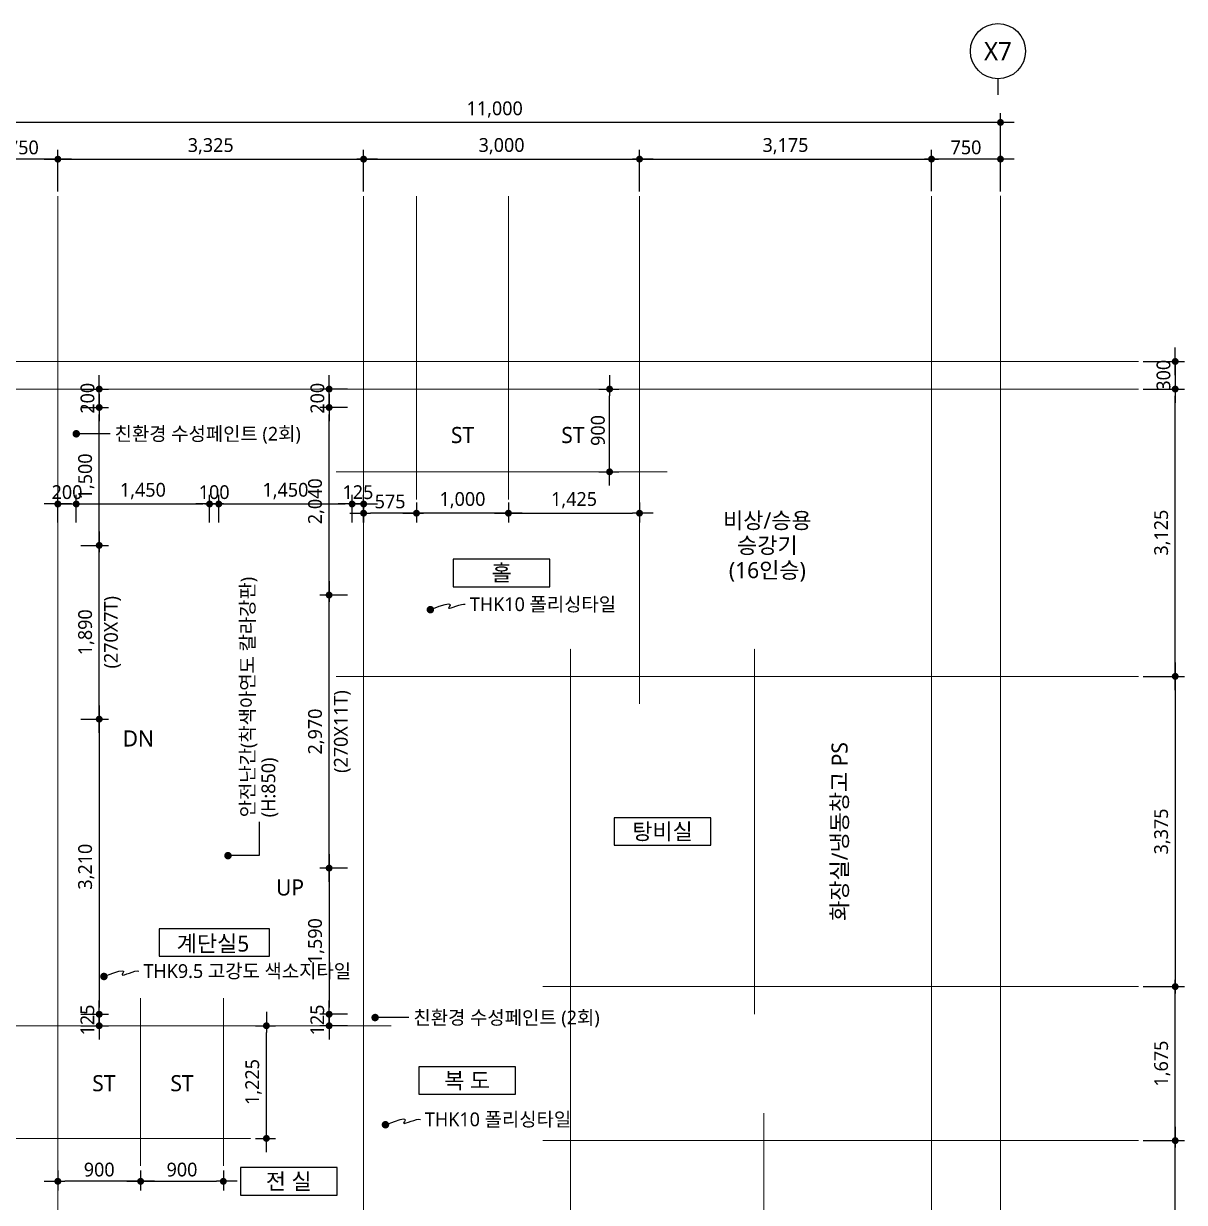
# Model space of a CAD drawing. Header units: millimetres. Extents: x 3320976 to 3527701, y 1183647 to 1243117.
# Drawn here: x 3366729 to 3379351, y 1229458 to 1242280 of the extents above; entities that cross this region are included whole.
import ezdxf
from ezdxf.enums import TextEntityAlignment as Align

# ---------------------------------------------------------------- set-up
doc = ezdxf.new("R2010")
doc.units = ezdxf.units.MM
doc.header["$MEASUREMENT"] = 0
doc.linetypes.add('CEN', pattern=[62, 60, -1, 0, -1])
doc.layers.get('0').update_dxf_attribs({"linetype": 'CONTINUOUS'})
for name, color, linetype, lineweight in [('A-AXIS-BUBL', 7, 'CONTINUOUS', 25), ('A-CNTL', 1, 'CEN', 15), ('A-DIMS', 7, 'CONTINUOUS', 25), ('A-MKXS-LEAD', 7, 'CONTINUOUS', 25), ('A-MKXS-TEXT1', 3, 'CONTINUOUS', 25), ('A-MKXX-NAME', 3, 'CONTINUOUS', 25), ('A-MKXX-SYMB', 7, 'CONTINUOUS', 25), ('A-XXXX-TXT2', 3, 'CONTINUOUS', 25)]:
    doc.layers.add(name, color=color, linetype=linetype, lineweight=lineweight)
doc.styles.add('HY울릉도L', font='')
doc.styles.add('맑은고딕', font='malgun.ttf')
doc.styles.get('HY울릉도L').set_extended_font_data('HYwulM')
doc.dimstyles.new('CDIM', dxfattribs={"dimtxt": 3, "dimasz": 1.5, "dimexe": 2, "dimexo": 1, "dimgap": 1, "dimtad": 1, "dimdec": 0, "dimrnd": 0.5, "dimzin": 0, "dimdsep": 32, "dimlunit": 6, "dimtxsty": 'HY울릉도L', "dimblk1": '_CIDOT', "dimblk2": '_CIDOT', "dimsah": 1, "dimcen": 5.5, "dimclrd": 2, "dimclre": 2, "dimclrt": 7, "dimadec": 0, "dimazin": 0, "dimtfac": 1, "dimtdec": 0, "dimtix": 1, "dimtmove": 2, "dimatfit": 1, "dimldrblk": '_CIDOT', "dimfxl": 1, "dimtolj": 1, "dimtzin": 0, "dimlwd": -1, "dimarcsym": 0})

# ---------------------------------------------------------------- blocks, each defined once
blk = doc.blocks.new('_CIDOT')
at = {"color": 0, "linetype": 'ByBlock'}
blk.add_line((2, 0), (-1, 0), dxfattribs=at)
at = {"color": 0, "linetype": 'ByBlock', "const_width": 0.5}
blk.add_lwpolyline([(-0.25, 0, 1), (0.25, 0, 1)], format="xyb", close=True, dxfattribs=at)
blk = doc.blocks.new('*D488')
at = {"layer": 'A-DIMS', "lineweight": -2, "transparency": 16777216}
for p, q in [((-10975, 14850), (-10975, 15700)), ((25, 14850), (25, 15700))]:
    blk.add_line(p, q, dxfattribs=at)
at = {"layer": 'A-DIMS', "transparency": 16777216}
blk.add_line((-50, 15600), (-10900, 15600), dxfattribs=at)
at = {"layer": 'A-DIMS', "transparency": 16777216, "xscale": 75, "yscale": 75, "zscale": 75, "rotation": 180}
blk.add_blockref('_CIDOT', (-10975, 15600), dxfattribs=at)
at = {"layer": 'A-DIMS', "transparency": 16777216, "xscale": 75, "yscale": 75, "zscale": 75}
blk.add_blockref('_CIDOT', (25, 15600), dxfattribs=at)
at = {"layer": 'A-DIMS', "color": 3, "transparency": 16777216, "insert": (-5475, 15740), "char_height": 150, "attachment_point": 5, "style": '맑은고딕'}
blk.add_mtext('\\A1;11,000', dxfattribs=at)
blk = doc.blocks.new('*D489')
at = {"layer": 'A-DIMS', "lineweight": -2, "transparency": 16777216}
for p, q in [((-10975, 14850), (-10975, 15300)), ((-10225, 14849), (-10225, 15300))]:
    blk.add_line(p, q, dxfattribs=at)
at = {"layer": 'A-DIMS', "transparency": 16777216}
blk.add_line((-10300, 15200), (-10900, 15200), dxfattribs=at)
at = {"layer": 'A-DIMS', "transparency": 16777216, "xscale": 75, "yscale": 75, "zscale": 75, "rotation": 180}
blk.add_blockref('_CIDOT', (-10975, 15200), dxfattribs=at)
at = {"layer": 'A-DIMS', "transparency": 16777216, "xscale": 75, "yscale": 75, "zscale": 75}
blk.add_blockref('_CIDOT', (-10225, 15200), dxfattribs=at)
at = {"layer": 'A-DIMS', "color": 3, "transparency": 16777216, "insert": (-10600, 15327), "char_height": 150, "attachment_point": 5, "style": '맑은고딕'}
blk.add_mtext('\\A1;750', dxfattribs=at)
blk = doc.blocks.new('*D493')
at = {"layer": 'A-DIMS', "lineweight": -2, "transparency": 16777216}
for p, q in [((1575, 4525), (2025, 4525)), ((1575, 700), (2025, 700))]:
    blk.add_line(p, q, dxfattribs=at)
at = {"layer": 'A-DIMS', "transparency": 16777216}
blk.add_line((1925, 775), (1925, 4450), dxfattribs=at)
at = {"layer": 'A-DIMS', "transparency": 16777216, "xscale": 75, "yscale": 75, "zscale": 75}
for p, rotation in [((1925, 4525), 90), ((1925, 700), 270)]:
    blk.add_blockref('_CIDOT', p, dxfattribs=dict(at, rotation=rotation))
at = {"layer": 'A-DIMS', "color": 3, "transparency": 16777216, "insert": (1785, 2613), "char_height": 150, "attachment_point": 5, "rotation": 90, "style": '맑은고딕'}
blk.add_mtext('\\A1;3,825', dxfattribs=at)
blk = doc.blocks.new('*D499')
at = {"layer": 'A-DIMS', "lineweight": -2, "transparency": 16777216}
for p, q in [((1575, 9575), (2025, 9575)), ((1575, 6200), (2025, 6200))]:
    blk.add_line(p, q, dxfattribs=at)
at = {"layer": 'A-DIMS', "transparency": 16777216}
blk.add_line((1925, 9500), (1925, 6275), dxfattribs=at)
at = {"layer": 'A-DIMS', "transparency": 16777216, "xscale": 75, "yscale": 75, "zscale": 75}
for p, rotation in [((1925, 9575), 90), ((1925, 6200), 270)]:
    blk.add_blockref('_CIDOT', p, dxfattribs=dict(at, rotation=rotation))
at = {"layer": 'A-DIMS', "color": 3, "transparency": 16777216, "insert": (1785, 7888), "char_height": 150, "attachment_point": 5, "rotation": 90, "style": '맑은고딕'}
blk.add_mtext('\\A1;3,375', dxfattribs=at)
blk = doc.blocks.new('*D500')
at = {"layer": 'A-DIMS', "transparency": 16777216}
for p, q in [((1925, 13075), (1925, 13150)), ((1925, 13000), (1925, 12700)), ((1925, 12625), (1925, 12550))]:
    blk.add_line(p, q, dxfattribs=at)
at = {"layer": 'A-DIMS', "lineweight": -2, "transparency": 16777216}
for p, q in [((1575, 13000), (2025, 13000)), ((1575, 12700), (2025, 12700))]:
    blk.add_line(p, q, dxfattribs=at)
at = {"layer": 'A-DIMS', "transparency": 16777216, "xscale": 75, "yscale": 75, "zscale": 75}
for p, rotation in [((1925, 13000), 270), ((1925, 12700), 90)]:
    blk.add_blockref('_CIDOT', p, dxfattribs=dict(at, rotation=rotation))
at = {"layer": 'A-DIMS', "color": 3, "transparency": 16777216, "insert": (1798, 12850), "char_height": 150, "attachment_point": 5, "rotation": 90, "style": '맑은고딕'}
blk.add_mtext('\\A1;300', dxfattribs=at)
blk = doc.blocks.new('*D501')
at = {"layer": 'A-DIMS', "lineweight": -2, "transparency": 16777216}
for p, q in [((1575, 12700), (2025, 12700)), ((1575, 9575), (2025, 9575))]:
    blk.add_line(p, q, dxfattribs=at)
at = {"layer": 'A-DIMS', "transparency": 16777216}
blk.add_line((1925, 9650), (1925, 12625), dxfattribs=at)
at = {"layer": 'A-DIMS', "transparency": 16777216, "xscale": 75, "yscale": 75, "zscale": 75}
for p, rotation in [((1925, 12700), 90), ((1925, 9575), 270)]:
    blk.add_blockref('_CIDOT', p, dxfattribs=dict(at, rotation=rotation))
at = {"layer": 'A-DIMS', "color": 3, "transparency": 16777216, "insert": (1785, 11138), "char_height": 150, "attachment_point": 5, "rotation": 90, "style": '맑은고딕'}
blk.add_mtext('\\A1;3,125', dxfattribs=at)
blk = doc.blocks.new('*D502')
at = {"layer": 'A-DIMS', "lineweight": -2, "transparency": 16777216}
for p, q in [((-725, 14851), (-725, 15301)), ((25, 14850), (25, 15301))]:
    blk.add_line(p, q, dxfattribs=at)
at = {"layer": 'A-DIMS', "transparency": 16777216}
blk.add_line((-50, 15201), (-650, 15201), dxfattribs=at)
at = {"layer": 'A-DIMS', "transparency": 16777216, "xscale": 75, "yscale": 75, "zscale": 75, "rotation": 180}
blk.add_blockref('_CIDOT', (-725, 15201), dxfattribs=at)
at = {"layer": 'A-DIMS', "transparency": 16777216, "xscale": 75, "yscale": 75, "zscale": 75}
blk.add_blockref('_CIDOT', (25, 15201), dxfattribs=at)
at = {"layer": 'A-DIMS', "color": 3, "transparency": 16777216, "insert": (-350, 15328), "char_height": 150, "attachment_point": 5, "style": '맑은고딕'}
blk.add_mtext('\\A1;750', dxfattribs=at)
blk = doc.blocks.new('*D503')
at = {"layer": 'A-DIMS', "lineweight": -2, "transparency": 16777216}
for p, q in [((-3900, 14849), (-3900, 15301)), ((-725, 14851), (-725, 15301))]:
    blk.add_line(p, q, dxfattribs=at)
at = {"layer": 'A-DIMS', "transparency": 16777216}
blk.add_line((-3825, 15201), (-800, 15201), dxfattribs=at)
at = {"layer": 'A-DIMS', "transparency": 16777216, "xscale": 75, "yscale": 75, "zscale": 75, "rotation": 180}
blk.add_blockref('_CIDOT', (-3900, 15201), dxfattribs=at)
at = {"layer": 'A-DIMS', "transparency": 16777216, "xscale": 75, "yscale": 75, "zscale": 75}
blk.add_blockref('_CIDOT', (-725, 15201), dxfattribs=at)
at = {"layer": 'A-DIMS', "color": 3, "transparency": 16777216, "insert": (-2313, 15341), "char_height": 150, "attachment_point": 5, "style": '맑은고딕'}
blk.add_mtext('\\A1;3,175', dxfattribs=at)
blk = doc.blocks.new('*D504')
at = {"layer": 'A-DIMS', "lineweight": -2, "transparency": 16777216}
for p, q in [((-10225, 14849), (-10225, 15300)), ((-6900, 14849), (-6900, 15300))]:
    blk.add_line(p, q, dxfattribs=at)
at = {"layer": 'A-DIMS', "transparency": 16777216}
blk.add_line((-10150, 15200), (-6975, 15200), dxfattribs=at)
at = {"layer": 'A-DIMS', "transparency": 16777216, "xscale": 75, "yscale": 75, "zscale": 75, "rotation": 180}
blk.add_blockref('_CIDOT', (-10225, 15200), dxfattribs=at)
at = {"layer": 'A-DIMS', "transparency": 16777216, "xscale": 75, "yscale": 75, "zscale": 75}
blk.add_blockref('_CIDOT', (-6900, 15200), dxfattribs=at)
at = {"layer": 'A-DIMS', "color": 3, "transparency": 16777216, "insert": (-8563, 15340), "char_height": 150, "attachment_point": 5, "style": '맑은고딕'}
blk.add_mtext('\\A1;3,325', dxfattribs=at)
blk = doc.blocks.new('*D505')
at = {"layer": 'A-DIMS', "lineweight": -2, "transparency": 16777216}
for p, q in [((-6900, 14849), (-6900, 15301)), ((-3900, 14851), (-3900, 15301))]:
    blk.add_line(p, q, dxfattribs=at)
at = {"layer": 'A-DIMS', "transparency": 16777216}
blk.add_line((-6825, 15201), (-3975, 15201), dxfattribs=at)
at = {"layer": 'A-DIMS', "transparency": 16777216, "xscale": 75, "yscale": 75, "zscale": 75, "rotation": 180}
blk.add_blockref('_CIDOT', (-6900, 15201), dxfattribs=at)
at = {"layer": 'A-DIMS', "transparency": 16777216, "xscale": 75, "yscale": 75, "zscale": 75}
blk.add_blockref('_CIDOT', (-3900, 15201), dxfattribs=at)
at = {"layer": 'A-DIMS', "color": 3, "transparency": 16777216, "insert": (-5400, 15341), "char_height": 150, "attachment_point": 5, "style": '맑은고딕'}
blk.add_mtext('\\A1;3,000', dxfattribs=at)
blk = doc.blocks.new('*D510')
at = {"layer": 'A-DIMS', "lineweight": -2, "transparency": 16777216}
for p, q in [((1575, 6200), (2025, 6200)), ((1575, 4525), (2025, 4525))]:
    blk.add_line(p, q, dxfattribs=at)
at = {"layer": 'A-DIMS', "transparency": 16777216}
blk.add_line((1925, 4600), (1925, 6125), dxfattribs=at)
at = {"layer": 'A-DIMS', "transparency": 16777216, "xscale": 75, "yscale": 75, "zscale": 75}
for p, rotation in [((1925, 6200), 90), ((1925, 4525), 270)]:
    blk.add_blockref('_CIDOT', p, dxfattribs=dict(at, rotation=rotation))
at = {"layer": 'A-DIMS', "color": 3, "transparency": 16777216, "insert": (1785, 5363), "char_height": 150, "attachment_point": 5, "rotation": 90, "style": '맑은고딕'}
blk.add_mtext('\\A1;1,675', dxfattribs=at)
blk = doc.blocks.new('*D51')
at = {"layer": 'A-DIMS', "lineweight": -2, "transparency": 16777216}
for p, q in [((3368001, 1229805), (3368001, 1229588)), ((3368901, 1229805), (3368901, 1229588))]:
    blk.add_line(p, q, dxfattribs=at)
at = {"layer": 'A-DIMS', "transparency": 16777216}
blk.add_line((3368076, 1229688), (3368826, 1229688), dxfattribs=at)
at = {"layer": 'A-DIMS', "transparency": 16777216, "xscale": 75, "yscale": 75, "zscale": 75, "rotation": 180}
blk.add_blockref('_CIDOT', (3368001, 1229688), dxfattribs=at)
at = {"layer": 'A-DIMS', "transparency": 16777216, "xscale": 75, "yscale": 75, "zscale": 75}
blk.add_blockref('_CIDOT', (3368901, 1229688), dxfattribs=at)
at = {"layer": 'A-DIMS', "color": 3, "transparency": 16777216, "insert": (3368451, 1229815), "char_height": 150, "attachment_point": 5, "style": '맑은고딕'}
blk.add_mtext('\\A1;900', dxfattribs=at)
blk = doc.blocks.new('*D52')
at = {"layer": 'A-DIMS', "lineweight": -2, "transparency": 16777216}
for p, q in [((3367101, 1229805), (3367101, 1229588)), ((3368001, 1229805), (3368001, 1229588))]:
    blk.add_line(p, q, dxfattribs=at)
at = {"layer": 'A-DIMS', "transparency": 16777216}
blk.add_line((3367926, 1229688), (3367176, 1229688), dxfattribs=at)
at = {"layer": 'A-DIMS', "transparency": 16777216, "xscale": 75, "yscale": 75, "zscale": 75, "rotation": 180}
blk.add_blockref('_CIDOT', (3367101, 1229688), dxfattribs=at)
at = {"layer": 'A-DIMS', "transparency": 16777216, "xscale": 75, "yscale": 75, "zscale": 75}
blk.add_blockref('_CIDOT', (3368001, 1229688), dxfattribs=at)
at = {"layer": 'A-DIMS', "color": 3, "transparency": 16777216, "insert": (3367551, 1229815), "char_height": 150, "attachment_point": 5, "style": '맑은고딕'}
blk.add_mtext('\\A1;900', dxfattribs=at)
blk = doc.blocks.new('*D53')
at = {"layer": 'A-DIMS', "lineweight": -2, "transparency": 16777216}
for p, q in [((3369251, 1231380), (3369469, 1231380)), ((3369251, 1230155), (3369469, 1230155))]:
    blk.add_line(p, q, dxfattribs=at)
at = {"layer": 'A-DIMS', "transparency": 16777216}
blk.add_line((3369369, 1230230), (3369369, 1231305), dxfattribs=at)
at = {"layer": 'A-DIMS', "transparency": 16777216, "xscale": 75, "yscale": 75, "zscale": 75}
for p, rotation in [((3369369, 1231380), 90), ((3369369, 1230155), 270)]:
    blk.add_blockref('_CIDOT', p, dxfattribs=dict(at, rotation=rotation))
at = {"layer": 'A-DIMS', "color": 3, "transparency": 16777216, "insert": (3369228, 1230768), "char_height": 150, "attachment_point": 5, "rotation": 90, "style": '맑은고딕'}
blk.add_mtext('\\A1;1,225', dxfattribs=at)
blk = doc.blocks.new('*D54')
at = {"layer": 'A-DIMS', "lineweight": -2, "transparency": 16777216}
for p, q in [((3372001, 1237073), (3372001, 1236855)), ((3373426, 1237073), (3373426, 1236855))]:
    blk.add_line(p, q, dxfattribs=at)
at = {"layer": 'A-DIMS', "transparency": 16777216}
blk.add_line((3372076, 1236955), (3373351, 1236955), dxfattribs=at)
at = {"layer": 'A-DIMS', "transparency": 16777216, "xscale": 75, "yscale": 75, "zscale": 75, "rotation": 180}
blk.add_blockref('_CIDOT', (3372001, 1236955), dxfattribs=at)
at = {"layer": 'A-DIMS', "transparency": 16777216, "xscale": 75, "yscale": 75, "zscale": 75}
blk.add_blockref('_CIDOT', (3373426, 1236955), dxfattribs=at)
at = {"layer": 'A-DIMS', "color": 3, "transparency": 16777216, "insert": (3372714, 1237096), "char_height": 150, "attachment_point": 5, "style": '맑은고딕'}
blk.add_mtext('\\A1;1,425', dxfattribs=at)
blk = doc.blocks.new('*D55')
at = {"layer": 'A-DIMS', "lineweight": -2, "transparency": 16777216}
for p, q in [((3371001, 1237073), (3371001, 1236855)), ((3372001, 1237073), (3372001, 1236855))]:
    blk.add_line(p, q, dxfattribs=at)
at = {"layer": 'A-DIMS', "transparency": 16777216}
blk.add_line((3371926, 1236955), (3371076, 1236955), dxfattribs=at)
at = {"layer": 'A-DIMS', "transparency": 16777216, "xscale": 75, "yscale": 75, "zscale": 75, "rotation": 180}
blk.add_blockref('_CIDOT', (3371001, 1236955), dxfattribs=at)
at = {"layer": 'A-DIMS', "transparency": 16777216, "xscale": 75, "yscale": 75, "zscale": 75}
blk.add_blockref('_CIDOT', (3372001, 1236955), dxfattribs=at)
at = {"layer": 'A-DIMS', "color": 3, "transparency": 16777216, "insert": (3371501, 1237096), "char_height": 150, "attachment_point": 5, "style": '맑은고딕'}
blk.add_mtext('\\A1;1,000', dxfattribs=at)
blk = doc.blocks.new('*D56')
at = {"layer": 'A-DIMS', "lineweight": -2, "transparency": 16777216}
for p, q in [((3370426, 1237073), (3370426, 1236855)), ((3371001, 1237073), (3371001, 1236855))]:
    blk.add_line(p, q, dxfattribs=at)
at = {"layer": 'A-DIMS', "transparency": 16777216}
blk.add_line((3370926, 1236955), (3370501, 1236955), dxfattribs=at)
at = {"layer": 'A-DIMS', "transparency": 16777216, "xscale": 75, "yscale": 75, "zscale": 75, "rotation": 180}
blk.add_blockref('_CIDOT', (3370426, 1236955), dxfattribs=at)
at = {"layer": 'A-DIMS', "transparency": 16777216, "xscale": 75, "yscale": 75, "zscale": 75}
blk.add_blockref('_CIDOT', (3371001, 1236955), dxfattribs=at)
at = {"layer": 'A-DIMS', "color": 3, "transparency": 16777216, "insert": (3370714, 1237082), "char_height": 150, "attachment_point": 5, "style": '맑은고딕'}
blk.add_mtext('\\A1;575', dxfattribs=at)
blk = doc.blocks.new('*D57')
at = {"layer": 'A-DIMS', "lineweight": -2, "transparency": 16777216}
for p, q in [((3372984, 1238305), (3373201, 1238305)), ((3372984, 1237405), (3373201, 1237405))]:
    blk.add_line(p, q, dxfattribs=at)
at = {"layer": 'A-DIMS', "transparency": 16777216}
blk.add_line((3373101, 1237480), (3373101, 1238230), dxfattribs=at)
at = {"layer": 'A-DIMS', "transparency": 16777216, "xscale": 75, "yscale": 75, "zscale": 75}
for p, rotation in [((3373101, 1238305), 90), ((3373101, 1237405), 270)]:
    blk.add_blockref('_CIDOT', p, dxfattribs=dict(at, rotation=rotation))
at = {"layer": 'A-DIMS', "color": 3, "transparency": 16777216, "insert": (3372974, 1237855), "char_height": 150, "attachment_point": 5, "rotation": 90, "style": '맑은고딕'}
blk.add_mtext('\\A1;900', dxfattribs=at)
blk = doc.blocks.new('비상승용승강기16인승')
at = {"layer": 'A-MKXX-NAME', "style": '맑은고딕'}
for s, p in [('비상/승용', (0, 270)), ('승강기', (0, 0)), ('(16인승)', (0, -270))]:
    blk.add_text(s, height=175, dxfattribs=at).set_placement(p, align=Align.MIDDLE_CENTER)
blk = doc.blocks.new('*D239')
at = {"layer": 'A-DIMS', "lineweight": -2, "transparency": 16777216}
for p, q in [((3368851, 1236855), (3368851, 1237155)), ((3370301, 1236855), (3370301, 1237155))]:
    blk.add_line(p, q, dxfattribs=at)
at = {"layer": 'A-DIMS', "transparency": 16777216}
blk.add_line((3368926, 1237055), (3370226, 1237055), dxfattribs=at)
at = {"layer": 'A-DIMS', "transparency": 16777216, "xscale": 75, "yscale": 75, "zscale": 75, "rotation": 180}
blk.add_blockref('_CIDOT', (3368851, 1237055), dxfattribs=at)
at = {"layer": 'A-DIMS', "transparency": 16777216, "xscale": 75, "yscale": 75, "zscale": 75}
blk.add_blockref('_CIDOT', (3370301, 1237055), dxfattribs=at)
at = {"layer": 'A-DIMS', "color": 3, "transparency": 16777216, "insert": (3369576, 1237196), "char_height": 150, "attachment_point": 5, "style": '맑은고딕'}
blk.add_mtext('\\A1;1,450', dxfattribs=at)
blk = doc.blocks.new('*D240')
at = {"layer": 'A-DIMS', "lineweight": -2, "transparency": 16777216}
for p, q in [((3370251, 1236065), (3369951, 1236065)), ((3370251, 1233095), (3369951, 1233095))]:
    blk.add_line(p, q, dxfattribs=at)
at = {"layer": 'A-DIMS', "transparency": 16777216}
blk.add_line((3370051, 1233170), (3370051, 1235990), dxfattribs=at)
at = {"layer": 'A-DIMS', "transparency": 16777216, "xscale": 75, "yscale": 75, "zscale": 75}
for p, rotation in [((3370051, 1236065), 90), ((3370051, 1233095), 270)]:
    blk.add_blockref('_CIDOT', p, dxfattribs=dict(at, rotation=rotation))
at = {"layer": 'A-DIMS', "color": 3, "transparency": 16777216, "char_height": 150, "attachment_point": 5, "rotation": 90, "style": '맑은고딕'}
for s, insert in [('\\A1;(270X11T)', (3370195, 1234580)), ('\\A1;2,970', (3369911, 1234580))]:
    blk.add_mtext(s, dxfattribs=dict(at, insert=insert))
blk = doc.blocks.new('*D241')
at = {"layer": 'A-DIMS', "lineweight": -2, "transparency": 16777216}
for p, q in [((3370251, 1233095), (3369951, 1233095)), ((3370251, 1231505), (3369951, 1231505))]:
    blk.add_line(p, q, dxfattribs=at)
at = {"layer": 'A-DIMS', "transparency": 16777216}
blk.add_line((3370051, 1233020), (3370051, 1231580), dxfattribs=at)
at = {"layer": 'A-DIMS', "transparency": 16777216, "xscale": 75, "yscale": 75, "zscale": 75}
for p, rotation in [((3370051, 1233095), 90), ((3370051, 1231505), 270)]:
    blk.add_blockref('_CIDOT', p, dxfattribs=dict(at, rotation=rotation))
at = {"layer": 'A-DIMS', "color": 3, "transparency": 16777216, "insert": (3369911, 1232300), "char_height": 150, "attachment_point": 5, "rotation": 90, "style": '맑은고딕'}
blk.add_mtext('\\A1;1,590', dxfattribs=at)
blk = doc.blocks.new('*D242')
at = {"layer": 'A-DIMS', "lineweight": -2, "transparency": 16777216}
for p, q in [((3370251, 1238105), (3369951, 1238105)), ((3370251, 1236065), (3369951, 1236065))]:
    blk.add_line(p, q, dxfattribs=at)
at = {"layer": 'A-DIMS', "transparency": 16777216}
blk.add_line((3370051, 1236140), (3370051, 1238030), dxfattribs=at)
at = {"layer": 'A-DIMS', "transparency": 16777216, "xscale": 75, "yscale": 75, "zscale": 75}
for p, rotation in [((3370051, 1238105), 90), ((3370051, 1236065), 270)]:
    blk.add_blockref('_CIDOT', p, dxfattribs=dict(at, rotation=rotation))
at = {"layer": 'A-DIMS', "color": 3, "transparency": 16777216, "insert": (3369911, 1237085), "char_height": 150, "attachment_point": 5, "rotation": 90, "style": '맑은고딕'}
blk.add_mtext('\\A1;2,040', dxfattribs=at)
blk = doc.blocks.new('*D243')
at = {"layer": 'A-DIMS', "transparency": 16777216}
for p, q in [((3370051, 1238380), (3370051, 1238455)), ((3370051, 1238105), (3370051, 1238305)), ((3370051, 1238030), (3370051, 1237955))]:
    blk.add_line(p, q, dxfattribs=at)
at = {"layer": 'A-DIMS', "lineweight": -2, "transparency": 16777216}
for p, q in [((3370251, 1238305), (3369951, 1238305)), ((3370251, 1238105), (3369951, 1238105))]:
    blk.add_line(p, q, dxfattribs=at)
at = {"layer": 'A-DIMS', "transparency": 16777216, "xscale": 75, "yscale": 75, "zscale": 75}
for p, rotation in [((3370051, 1238305), 270), ((3370051, 1238105), 90)]:
    blk.add_blockref('_CIDOT', p, dxfattribs=dict(at, rotation=rotation))
at = {"layer": 'A-DIMS', "color": 3, "transparency": 16777216, "insert": (3369924, 1238205), "char_height": 150, "attachment_point": 5, "rotation": 90, "style": '맑은고딕'}
blk.add_mtext('\\A1;200', dxfattribs=at)
blk = doc.blocks.new('*D244')
at = {"layer": 'A-DIMS', "transparency": 16777216}
for p, q in [((3370051, 1231580), (3370051, 1231655)), ((3370051, 1231505), (3370051, 1231380)), ((3370051, 1231305), (3370051, 1231230))]:
    blk.add_line(p, q, dxfattribs=at)
at = {"layer": 'A-DIMS', "lineweight": -2, "transparency": 16777216}
for p, q in [((3370251, 1231505), (3369951, 1231505)), ((3370251, 1231380), (3369951, 1231380))]:
    blk.add_line(p, q, dxfattribs=at)
at = {"layer": 'A-DIMS', "transparency": 16777216, "xscale": 75, "yscale": 75, "zscale": 75}
for p, rotation in [((3370051, 1231505), 270), ((3370051, 1231380), 90)]:
    blk.add_blockref('_CIDOT', p, dxfattribs=dict(at, rotation=rotation))
at = {"layer": 'A-DIMS', "color": 3, "transparency": 16777216, "insert": (3369923, 1231443), "char_height": 150, "attachment_point": 5, "rotation": 90, "style": '맑은고딕'}
blk.add_mtext('\\A1;125', dxfattribs=at)
blk = doc.blocks.new('*D234')
at = {"layer": 'A-DIMS', "lineweight": -2, "transparency": 16777216}
for p, q in [((3367351, 1236605), (3367651, 1236605)), ((3367351, 1234715), (3367651, 1234715))]:
    blk.add_line(p, q, dxfattribs=at)
at = {"layer": 'A-DIMS', "transparency": 16777216}
blk.add_line((3367551, 1234790), (3367551, 1236530), dxfattribs=at)
at = {"layer": 'A-DIMS', "transparency": 16777216, "xscale": 75, "yscale": 75, "zscale": 75}
for p, rotation in [((3367551, 1236605), 90), ((3367551, 1234715), 270)]:
    blk.add_blockref('_CIDOT', p, dxfattribs=dict(at, rotation=rotation))
at = {"layer": 'A-DIMS', "color": 3, "transparency": 16777216, "char_height": 150, "attachment_point": 5, "rotation": 90, "style": '맑은고딕'}
for s, insert in [('\\A1;(270X7T)', (3367695, 1235660)), ('\\A1;1,890', (3367411, 1235660))]:
    blk.add_mtext(s, dxfattribs=dict(at, insert=insert))
blk = doc.blocks.new('*D235')
at = {"layer": 'A-DIMS', "lineweight": -2, "transparency": 16777216}
for p, q in [((3367351, 1234715), (3367651, 1234715)), ((3367351, 1231505), (3367651, 1231505))]:
    blk.add_line(p, q, dxfattribs=at)
at = {"layer": 'A-DIMS', "transparency": 16777216}
blk.add_line((3367551, 1234640), (3367551, 1231580), dxfattribs=at)
at = {"layer": 'A-DIMS', "transparency": 16777216, "xscale": 75, "yscale": 75, "zscale": 75}
for p, rotation in [((3367551, 1234715), 90), ((3367551, 1231505), 270)]:
    blk.add_blockref('_CIDOT', p, dxfattribs=dict(at, rotation=rotation))
at = {"layer": 'A-DIMS', "color": 3, "transparency": 16777216, "insert": (3367411, 1233110), "char_height": 150, "attachment_point": 5, "rotation": 90, "style": '맑은고딕'}
blk.add_mtext('\\A1;3,210', dxfattribs=at)
blk = doc.blocks.new('*D236')
at = {"layer": 'A-DIMS', "lineweight": -2, "transparency": 16777216}
for p, q in [((3367351, 1238105), (3367651, 1238105)), ((3367351, 1236605), (3367651, 1236605))]:
    blk.add_line(p, q, dxfattribs=at)
at = {"layer": 'A-DIMS', "transparency": 16777216}
blk.add_line((3367551, 1236680), (3367551, 1238030), dxfattribs=at)
at = {"layer": 'A-DIMS', "transparency": 16777216, "xscale": 75, "yscale": 75, "zscale": 75}
for p, rotation in [((3367551, 1238105), 90), ((3367551, 1236605), 270)]:
    blk.add_blockref('_CIDOT', p, dxfattribs=dict(at, rotation=rotation))
at = {"layer": 'A-DIMS', "color": 3, "transparency": 16777216, "insert": (3367411, 1237355), "char_height": 150, "attachment_point": 5, "rotation": 90, "style": '맑은고딕'}
blk.add_mtext('\\A1;1,500', dxfattribs=at)
blk = doc.blocks.new('*D237')
at = {"layer": 'A-DIMS', "transparency": 16777216}
for p, q in [((3367551, 1238380), (3367551, 1238455)), ((3367551, 1238105), (3367551, 1238305)), ((3367551, 1238030), (3367551, 1237955))]:
    blk.add_line(p, q, dxfattribs=at)
at = {"layer": 'A-DIMS', "lineweight": -2, "transparency": 16777216}
for p, q in [((3367351, 1238305), (3367651, 1238305)), ((3367351, 1238105), (3367651, 1238105))]:
    blk.add_line(p, q, dxfattribs=at)
at = {"layer": 'A-DIMS', "transparency": 16777216, "xscale": 75, "yscale": 75, "zscale": 75}
for p, rotation in [((3367551, 1238305), 270), ((3367551, 1238105), 90)]:
    blk.add_blockref('_CIDOT', p, dxfattribs=dict(at, rotation=rotation))
at = {"layer": 'A-DIMS', "color": 3, "transparency": 16777216, "insert": (3367424, 1238205), "char_height": 150, "attachment_point": 5, "rotation": 90, "style": '맑은고딕'}
blk.add_mtext('\\A1;200', dxfattribs=at)
blk = doc.blocks.new('*D238')
at = {"layer": 'A-DIMS', "transparency": 16777216}
for p, q in [((3367551, 1231580), (3367551, 1231655)), ((3367551, 1231505), (3367551, 1231380)), ((3367551, 1231305), (3367551, 1231230))]:
    blk.add_line(p, q, dxfattribs=at)
at = {"layer": 'A-DIMS', "lineweight": -2, "transparency": 16777216}
for p, q in [((3367351, 1231505), (3367651, 1231505)), ((3367351, 1231380), (3367651, 1231380))]:
    blk.add_line(p, q, dxfattribs=at)
at = {"layer": 'A-DIMS', "transparency": 16777216, "xscale": 75, "yscale": 75, "zscale": 75}
for p, rotation in [((3367551, 1231505), 270), ((3367551, 1231380), 90)]:
    blk.add_blockref('_CIDOT', p, dxfattribs=dict(at, rotation=rotation))
at = {"layer": 'A-DIMS', "color": 3, "transparency": 16777216, "insert": (3367423, 1231443), "char_height": 150, "attachment_point": 5, "rotation": 90, "style": '맑은고딕'}
blk.add_mtext('\\A1;125', dxfattribs=at)
blk = doc.blocks.new('*D231')
at = {"layer": 'A-DIMS', "lineweight": -2, "transparency": 16777216}
for p, q in [((3367301, 1236855), (3367301, 1237155)), ((3368751, 1236855), (3368751, 1237155))]:
    blk.add_line(p, q, dxfattribs=at)
at = {"layer": 'A-DIMS', "transparency": 16777216}
blk.add_line((3367376, 1237055), (3368676, 1237055), dxfattribs=at)
at = {"layer": 'A-DIMS', "transparency": 16777216, "xscale": 75, "yscale": 75, "zscale": 75, "rotation": 180}
blk.add_blockref('_CIDOT', (3367301, 1237055), dxfattribs=at)
at = {"layer": 'A-DIMS', "transparency": 16777216, "xscale": 75, "yscale": 75, "zscale": 75}
blk.add_blockref('_CIDOT', (3368751, 1237055), dxfattribs=at)
at = {"layer": 'A-DIMS', "color": 3, "transparency": 16777216, "insert": (3368026, 1237196), "char_height": 150, "attachment_point": 5, "style": '맑은고딕'}
blk.add_mtext('\\A1;1,450', dxfattribs=at)
blk = doc.blocks.new('*D232')
at = {"layer": 'A-DIMS', "lineweight": -2, "transparency": 16777216}
for p, q in [((3368751, 1236855), (3368751, 1237155)), ((3368851, 1236855), (3368851, 1237155))]:
    blk.add_line(p, q, dxfattribs=at)
at = {"layer": 'A-DIMS', "transparency": 16777216}
for p, q in [((3368676, 1237055), (3368601, 1237055)), ((3368851, 1237055), (3368751, 1237055)), ((3368926, 1237055), (3369001, 1237055))]:
    blk.add_line(p, q, dxfattribs=at)
at = {"layer": 'A-DIMS', "transparency": 16777216, "xscale": 75, "yscale": 75, "zscale": 75}
blk.add_blockref('_CIDOT', (3368751, 1237055), dxfattribs=at)
at = {"layer": 'A-DIMS', "transparency": 16777216, "xscale": 75, "yscale": 75, "zscale": 75, "rotation": 180}
blk.add_blockref('_CIDOT', (3368851, 1237055), dxfattribs=at)
at = {"layer": 'A-DIMS', "color": 3, "transparency": 16777216, "insert": (3368801, 1237183), "char_height": 150, "attachment_point": 5, "style": '맑은고딕'}
blk.add_mtext('\\A1;100', dxfattribs=at)
blk = doc.blocks.new('*D233')
at = {"layer": 'A-DIMS', "lineweight": -2, "transparency": 16777216}
for p, q in [((3367101, 1236855), (3367101, 1237155)), ((3367301, 1236855), (3367301, 1237155))]:
    blk.add_line(p, q, dxfattribs=at)
at = {"layer": 'A-DIMS', "transparency": 16777216}
for p, q in [((3367026, 1237055), (3366951, 1237055)), ((3367101, 1237055), (3367301, 1237055)), ((3367376, 1237055), (3367451, 1237055))]:
    blk.add_line(p, q, dxfattribs=at)
at = {"layer": 'A-DIMS', "transparency": 16777216, "xscale": 75, "yscale": 75, "zscale": 75}
blk.add_blockref('_CIDOT', (3367101, 1237055), dxfattribs=at)
at = {"layer": 'A-DIMS', "transparency": 16777216, "xscale": 75, "yscale": 75, "zscale": 75, "rotation": 180}
blk.add_blockref('_CIDOT', (3367301, 1237055), dxfattribs=at)
at = {"layer": 'A-DIMS', "color": 3, "transparency": 16777216, "insert": (3367201, 1237183), "char_height": 150, "attachment_point": 5, "style": '맑은고딕'}
blk.add_mtext('\\A1;200', dxfattribs=at)
blk = doc.blocks.new('*D335')
at = {"layer": 'A-DIMS', "lineweight": -2, "transparency": 16777216}
for p, q in [((3370301, 1236855), (3370301, 1237155)), ((3370426, 1236855), (3370426, 1237155))]:
    blk.add_line(p, q, dxfattribs=at)
at = {"layer": 'A-DIMS', "transparency": 16777216}
for p, q in [((3370226, 1237055), (3370151, 1237055)), ((3370426, 1237055), (3370301, 1237055)), ((3370501, 1237055), (3370576, 1237055))]:
    blk.add_line(p, q, dxfattribs=at)
at = {"layer": 'A-DIMS', "transparency": 16777216, "xscale": 75, "yscale": 75, "zscale": 75}
blk.add_blockref('_CIDOT', (3370301, 1237055), dxfattribs=at)
at = {"layer": 'A-DIMS', "transparency": 16777216, "xscale": 75, "yscale": 75, "zscale": 75, "rotation": 180}
blk.add_blockref('_CIDOT', (3370426, 1237055), dxfattribs=at)
at = {"layer": 'A-DIMS', "color": 3, "transparency": 16777216, "insert": (3370364, 1237183), "char_height": 150, "attachment_point": 5, "style": '맑은고딕'}
blk.add_mtext('\\A1;125', dxfattribs=at)
blk = doc.blocks.new('CORE5_GRID')
at = {"layer": 'A-AXIS-BUBL', "ltscale": 0.2}
blk.add_line((0, 15900), (0, 16075), dxfattribs=at)
blk.add_circle((-2.9, 16375), 300, dxfattribs=at)
at = {"layer": 'A-CNTL'}
for p, q in [((-10225, -1800.7), (-10225, 14799.3)), ((-6900, 2725), (-6900, 14799.3)), ((-6325, 11500), (-6325, 14799.3)), ((-5325, 11500), (-5325, 14799.3)), ((-3900, 9275), (-3900, 14799.3)), ((-725, -1800.7), (-725, 14799.3)), ((25, -1800), (25, 14800)), ((-12475, 13000), (1525, 13000)), ((-12475, 12700), (1525, 12700)), ((-7200, 11800), (-3600, 11800)), ((-4650, -1800.7), (-4650, 9875)), ((-2650, 5900), (-2650, 9875)), ((-7200, 9575), (1525, 9575)), ((-4950, 6200), (1525, 6200)), ((-9325, 4250), (-9325, 6075)), ((-8425, 4250), (-8425, 6075)), ((-12475, 5775), (-6600, 5775)), ((-2550, -1800.7), (-2550, 4825)), ((-12475, 4550), (-8125, 4550)), ((-4950, 4525), (1525, 4525))]:
    blk.add_line(p, q, dxfattribs=at)
at = {"layer": 'A-XXXX-TXT2', "ltscale": 0.2, "style": '맑은고딕'}
blk.add_text('X7', height=200, dxfattribs=at).set_placement((-2.9, 16375), align=Align.MIDDLE)
at = {"layer": 'A-DIMS'}
for base, p1, p2, angle, picture, middle in [((-10975, 15600), (25, 14800), (-10975, 14800), 180, '*D488', (-5475, 15740.5)), ((-10975, 15200), (-10225, 14799.3), (-10975, 14800), 180, '*D489', (-10600, 15327.5)), ((-725, 15200.7), (25, 14800), (-725, 14800.7), 180, '*D502', (-350, 15328.2)), ((1925, 12700), (1525, 13000), (1525, 12700), 90, '*D500', (1797.5, 12850)), ((1925, 12700), (1525, 9575), (1525, 12700), 270, '*D501', (1784.5, 11137.5)), ((1925, 6200), (1525, 9575), (1525, 6200), 90, '*D499', (1784.9, 7887.5)), ((1925, 6200), (1525, 4525), (1525, 6200), 270, '*D510', (1784.5, 5362.5)), ((1925, 4525), (1525, 700), (1525, 4525), 270, '*D493', (1784.9, 2612.5))]:
    dim = blk.add_linear_dim(base=base, p1=p1, p2=p2, angle=angle, dimstyle='CDIM', override={"dimscale": 50, "dimtxsty": '맑은고딕', "dimclrd": 256, "dimclre": 256, "dimclrt": 3}, dxfattribs=at)
    dim.commit()
    dim.dimension.update_dxf_attribs({"geometry": picture, "text_midpoint": middle})
for base, p1, p2, picture, middle in [((-6900, 15200), (-10225, 14799.3), (-6900, 14799.3), '*D504', (-8562.5, 15340.1)), ((-3900, 15200.7), (-6900, 14799.3), (-3900, 14800.7), '*D505', (-5400, 15340.7)), ((-725, 15200.7), (-3900, 14799.3), (-725, 14800.7), '*D503', (-2312.5, 15341.1))]:
    dim = blk.add_linear_dim(base=base, p1=p1, p2=p2, dimstyle='CDIM', override={"dimscale": 50, "dimtxsty": '맑은고딕', "dimclrd": 256, "dimclre": 256, "dimclrt": 3}, dxfattribs=at)
    dim.commit()
    dim.dimension.update_dxf_attribs({"geometry": picture, "text_midpoint": middle})

msp = doc.modelspace()

# ---------------------------------------------------------------- linework, layer by layer
at = {"layer": 'A-MKXS-LEAD', "const_width": 40}
for points in [[(3367280.6, 1237820.7, 1), (3367322, 1237816.5, 1)], [(3371131.4, 1235907.8, 1), (3371172.9, 1235903.7, 1)], [(3368953.4, 1233209.7, -1), (3368949.2, 1233251.1, -1)], [(3367581.4, 1231918, 1), (3367622.9, 1231913.9, 1)], [(3370530.6, 1231471.4, 1), (3370572, 1231467.2, 1)], [(3370642.8, 1230305.2, 1), (3370684.2, 1230301.1, 1)]]:
    msp.add_lwpolyline(points, format="xyb", close=True, dxfattribs=at)
at = {"layer": 'A-MKXS-LEAD'}
for points in [[(3367668.3, 1237818.6), (3367301.3, 1237818.6), (3367301.3, 1237818.6)], [(3371151.3, 1235905.4), (3371249.1, 1235942.3), (3371312.7, 1235962.2), (3371349, 1235968.6), (3371364.4, 1235965.1), (3371365.5, 1235955.2), (3371359, 1235942.4), (3371351.5, 1235930.2), (3371349.6, 1235922.2), (3371358.2, 1235920.8), (3371376.3, 1235925.2), (3371401.2, 1235933.4), (3371430.1, 1235943.5), (3371460.3, 1235953.6), (3371489.1, 1235961.8), (3371513.8, 1235966.1), (3371531.7, 1235964.7)], [(3369290.6, 1233597.4), (3369290.6, 1233230.4), (3368951.3, 1233230.4)], [(3367601.3, 1231915.6), (3367699, 1231952.5), (3367762.7, 1231972.4), (3367799, 1231978.8), (3367814.4, 1231975.3), (3367815.5, 1231965.4), (3367809, 1231952.6), (3367801.5, 1231940.4), (3367799.6, 1231932.4), (3367808.2, 1231931), (3367826.3, 1231935.4), (3367851.2, 1231943.7), (3367880.1, 1231953.8), (3367910.3, 1231963.9), (3367939.1, 1231972), (3367963.8, 1231976.3), (3367981.7, 1231974.9)], [(3370918.3, 1231469.3), (3370551.3, 1231469.3), (3370551.3, 1231469.3)], [(3370662.7, 1230302.8), (3370760.4, 1230339.7), (3370824.1, 1230359.6), (3370860.4, 1230366), (3370875.8, 1230362.6), (3370876.9, 1230352.7), (3370870.4, 1230339.9), (3370862.9, 1230327.7), (3370860.9, 1230319.6), (3370869.6, 1230318.3), (3370887.7, 1230322.7), (3370912.6, 1230330.9), (3370941.5, 1230341), (3370971.7, 1230351.1), (3371000.5, 1230359.2), (3371025.2, 1230363.6), (3371043, 1230362.1)]]:
    msp.add_lwpolyline(points, dxfattribs=at)
at = {"layer": 'A-MKXX-SYMB'}
for points in [[(3372451.3, 1236455.4), (3371401.3, 1236455.4), (3371401.3, 1236155.4), (3372451.3, 1236155.4)], [(3374201.3, 1233642.9), (3373151.3, 1233642.9), (3373151.3, 1233342.9), (3374201.3, 1233342.9)], [(3369401.3, 1232435.4), (3368201.3, 1232435.4), (3368201.3, 1232135.4), (3369401.3, 1232135.4)], [(3372076.3, 1230934.4), (3371026.3, 1230934.4), (3371026.3, 1230634.4), (3372076.3, 1230634.4)], [(3370136.9, 1229837.9), (3369086.9, 1229837.9), (3369086.9, 1229537.9), (3370136.9, 1229537.9)]]:
    msp.add_lwpolyline(points, close=True, dxfattribs=at)

# ---------------------------------------------------------------- block references
at = {"layer": 'A-DIMS'}
msp.add_blockref('CORE5_GRID', (3377326.3, 1225605.4), dxfattribs=at)
at = {"layer": 'A-MKXX-NAME'}
msp.add_blockref('비상승용승강기16인승', (3374816.3, 1236605.4), dxfattribs=at)

# ---------------------------------------------------------------- texts
at = {"layer": 'A-MKXS-TEXT1', "style": '맑은고딕'}
for s, p in [('친환경 수성페인트 (2회)', (3367718.3, 1237818.6)), ('THK10 폴리싱타일', (3371581.7, 1235964.7)), ('THK9.5 고강도 색소지타일', (3368031.7, 1231974.9)), ('친환경 수성페인트 (2회)', (3370968.3, 1231469.3)), ('THK10 폴리싱타일', (3371093, 1230362.1))]:
    msp.add_text(s, height=150, dxfattribs=at).set_placement(p, align=Align.MIDDLE_LEFT)
for s, p in [('안전난간(착색아연도 칼라강판)', (3369163.1, 1233647.4)), ('(H:850)', (3369390.6, 1233647.4))]:
    msp.add_text(s, height=150, rotation=90, dxfattribs=at).set_placement(p, align=Align.MIDDLE_LEFT)
at = {"layer": 'A-MKXX-NAME', "style": '맑은고딕'}
for s, p in [('ST', (3371501.3, 1237805.4)), ('ST', (3372701.3, 1237805.4)), ('홀', (3371926.3, 1236305.4)), ('DN', (3367976.3, 1234504.5)), ('탕비실', (3373676.3, 1233492.9)), ('UP', (3369626.3, 1232884.5)), ('계단실5', (3368787.7, 1232273.9)), ('ST', (3367601.3, 1230755.4)), ('ST', (3368451.3, 1230755.4)), ('복 도', (3371551.3, 1230784.4)), ('전 실', (3369611.9, 1229687.9))]:
    msp.add_text(s, height=175, dxfattribs=at).set_placement(p, align=Align.MIDDLE_CENTER)
msp.add_text('화장실/냉동창고 PS', height=175, rotation=90, dxfattribs=at).set_placement((3375601.3, 1233492.9), align=Align.MIDDLE_CENTER)

# ---------------------------------------------------------------- dimensions: what is measured, and where the dimension line sits
at = {"layer": 'A-DIMS'}
for base, p1, p2, text, picture, middle in [((3367551.5, 1238305.4), (3367301.5, 1238105.4), (3367301.5, 1238305.4), '<>\\X', '*D237', (3367551.5, 1238205.4)), ((3370051.3, 1238305.4), (3370301.3, 1238105.4), (3370301.3, 1238305.4), '<>\\X', '*D243', (3370051.3, 1238205.4)), ((3367551.5, 1238105.4), (3367301.3, 1236605.4), (3367301.5, 1238105.4), '<>\\X', '*D236', (3367551.5, 1237355.4)), ((3370051.3, 1238105.4), (3370301.2, 1236065.4), (3370301.3, 1238105.4), '<>\\X', '*D242', (3370051.3, 1237085.4)), ((3367551.5, 1236605.4), (3367301.5, 1234715.4), (3367301.3, 1236605.4), '<>\\X(270X7T)', '*D234', (3367551.5, 1235660.4)), ((3370051.3, 1236065.4), (3370301.3, 1233095.4), (3370301.2, 1236065.4), '<>\\X(270X11T)', '*D240', (3370051.3, 1234580.4))]:
    dim = msp.add_linear_dim(base=base, p1=p1, p2=p2, angle=270, text=text, dimstyle='CDIM', override={"dimscale": 50, "dimtxsty": '맑은고딕', "dimclrd": 256, "dimclre": 256, "dimclrt": 3}, dxfattribs=at)
    dim.commit()
    dim.dimension.update_dxf_attribs({"geometry": picture, "text_midpoint": middle})
for base, p1, p2, angle, picture, middle in [((3373101.3, 1238305.4), (3372933.8, 1237405.4), (3372933.8, 1238305.4), 270, '*D57', (3372973.8, 1237855.4)), ((3367301.3, 1237055.4), (3367101.3, 1236805.4), (3367301.3, 1236805.4), 180, '*D233', (3367201.3, 1237182.9)), ((3368751.3, 1237055.4), (3367301.3, 1236805.4), (3368751.3, 1236805.4), 180, '*D231', (3368026.3, 1237195.9)), ((3370301.3, 1237055.4), (3368851.3, 1236805.4), (3370301.3, 1236805.4), 180, '*D239', (3369576.3, 1237195.9)), ((3373426.3, 1236955.4), (3372001.3, 1237122.9), (3373426.3, 1237122.9), 180, '*D54', (3372713.8, 1237095.9)), ((3367551.3, 1231505.4), (3367301.3, 1234715.4), (3367301.3, 1231505.4), 270, '*D235', (3367410.8, 1233110.4)), ((3370051.3, 1231505.4), (3370301.3, 1233095.4), (3370301.3, 1231505.4), 270, '*D241', (3369910.8, 1232300.4)), ((3367551.3, 1231380.4), (3367301.3, 1231505.4), (3367301.3, 1231380.4), 270, '*D238', (3367423.4, 1231442.9)), ((3370051.3, 1231380.4), (3370301.3, 1231505.4), (3370301.3, 1231380.4), 270, '*D244', (3369923.4, 1231442.9)), ((3369368.8, 1231380.4), (3369201.3, 1230155.4), (3369201.3, 1231380.4), 270, '*D53', (3369228.3, 1230767.9)), ((3368901.3, 1229687.9), (3368001.3, 1229855.4), (3368901.3, 1229855.4), 180, '*D51', (3368451.3, 1229815.4))]:
    dim = msp.add_linear_dim(base=base, p1=p1, p2=p2, angle=angle, dimstyle='CDIM', override={"dimscale": 50, "dimtxsty": '맑은고딕', "dimclrd": 256, "dimclre": 256, "dimclrt": 3}, dxfattribs=at)
    dim.commit()
    dim.dimension.update_dxf_attribs({"geometry": picture, "text_midpoint": middle})
for base, p1, p2, picture, middle in [((3368751.3, 1237055.4), (3368851.3, 1236805.4), (3368751.3, 1236805.4), '*D232', (3368801.3, 1237183.3)), ((3370301.3, 1237055.4), (3370426.3, 1236805.4), (3370301.3, 1236805.4), '*D335', (3370363.8, 1237183.3)), ((3371001.3, 1236955.4), (3372001.3, 1237122.9), (3371001.3, 1237122.9), '*D55', (3371501.3, 1237095.9)), ((3370426.3, 1236955.4), (3371001.3, 1237122.9), (3370426.3, 1237122.9), '*D56', (3370713.8, 1237081.7)), ((3367101.3, 1229687.9), (3368001.3, 1229855.4), (3367101.3, 1229855.4), '*D52', (3367551.3, 1229815.4))]:
    dim = msp.add_linear_dim(base=base, p1=p1, p2=p2, dimstyle='CDIM', override={"dimscale": 50, "dimtxsty": '맑은고딕', "dimclrd": 256, "dimclre": 256, "dimclrt": 3}, dxfattribs=at)
    dim.commit()
    dim.dimension.update_dxf_attribs({"geometry": picture, "text_midpoint": middle})

doc.saveas('drawing.dxf')
